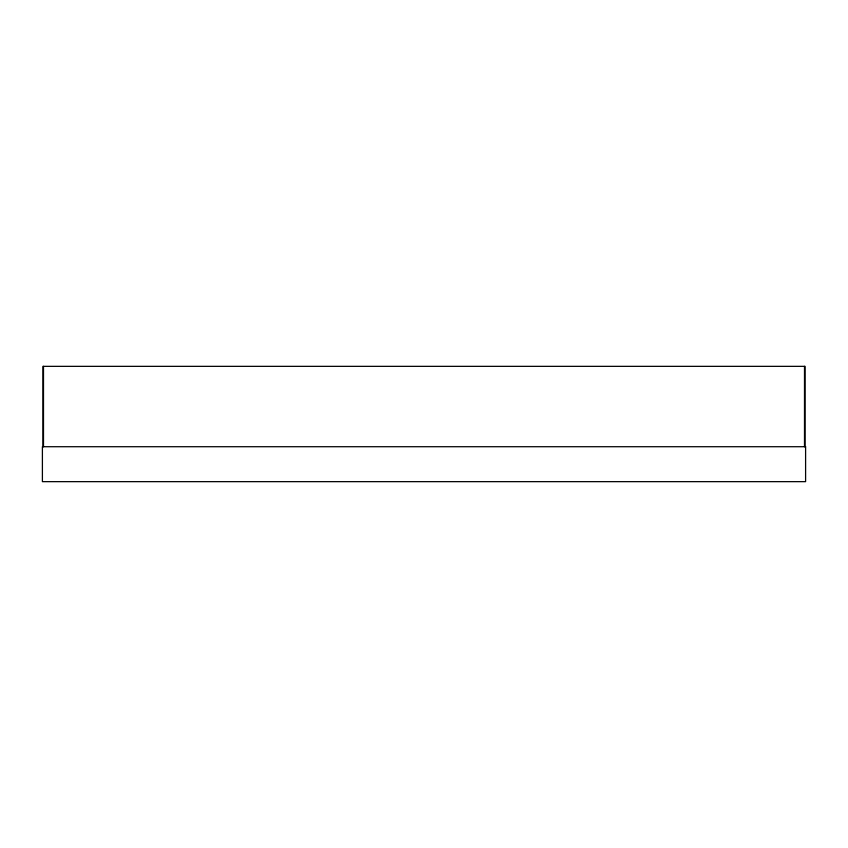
<?xml version="1.0" encoding="UTF-8"?>
<svg xmlns="http://www.w3.org/2000/svg" width="848" height="848" viewBox="0 0 848 848"><rect width="100%" height="100%" fill="white"/><g stroke="black" fill="none" stroke-linecap="round" stroke-linejoin="round"><path stroke-width="1.27" d="M805.049 446.716L805.049 366.347L42.951 366.347L42.951 446.716M804.498 366.347L804.498 446.716M43.492 366.347L43.492 446.716M805.6 446.716L42.4 446.716L42.4 481.653L805.6 481.653L805.6 446.716"/></g></svg>
